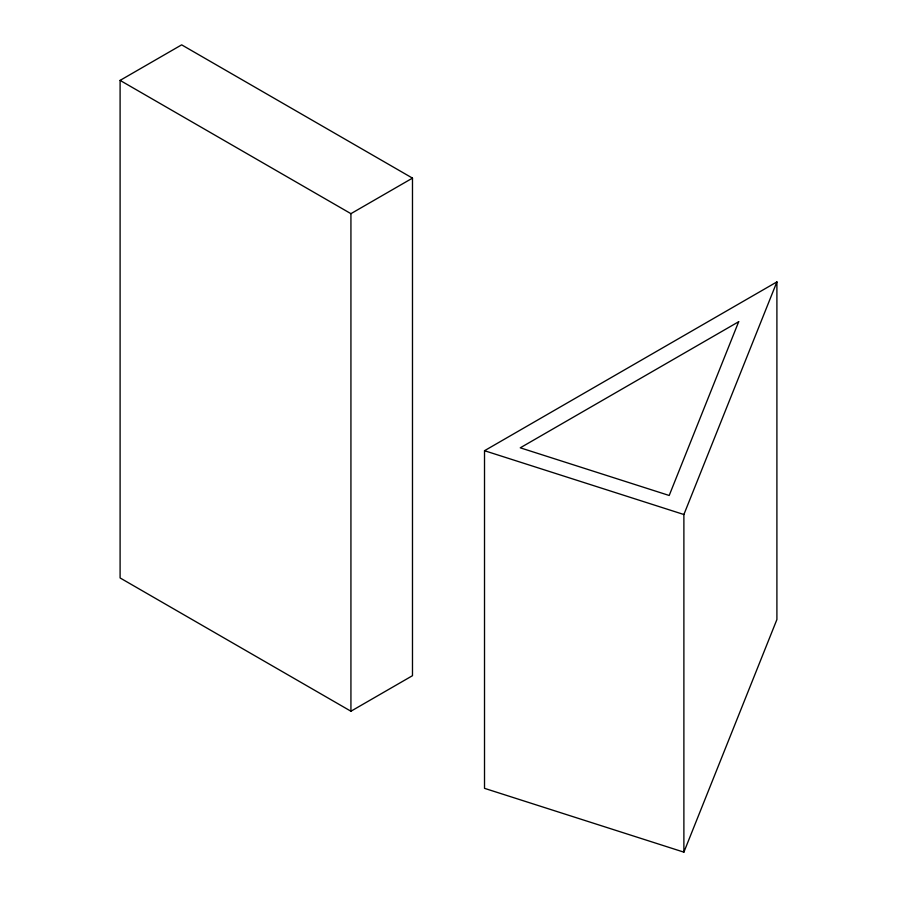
<?xml version="1.0" encoding="UTF-8"?>
<svg xmlns="http://www.w3.org/2000/svg" width="897" height="897" viewBox="0 0 897 897"><rect width="100%" height="100%" fill="white"/><g stroke="black" fill="none" stroke-linecap="round" stroke-linejoin="round"><path stroke-width="1.35" d="M683.884 852.15L683.884 514.519L776.903 281.905L484.515 450.709L484.515 788.34L683.884 852.15L776.903 619.535L776.903 281.905M120.097 80.394L181.654 44.85L412.485 178.122L412.485 675.688L350.929 711.22L120.097 577.948L120.097 80.394L350.929 213.665L412.485 178.122M484.515 450.709L683.884 514.519M350.929 213.665L350.929 711.22M738.691 321.709L669.196 495.48L520.271 447.816L738.691 321.709"/></g></svg>
